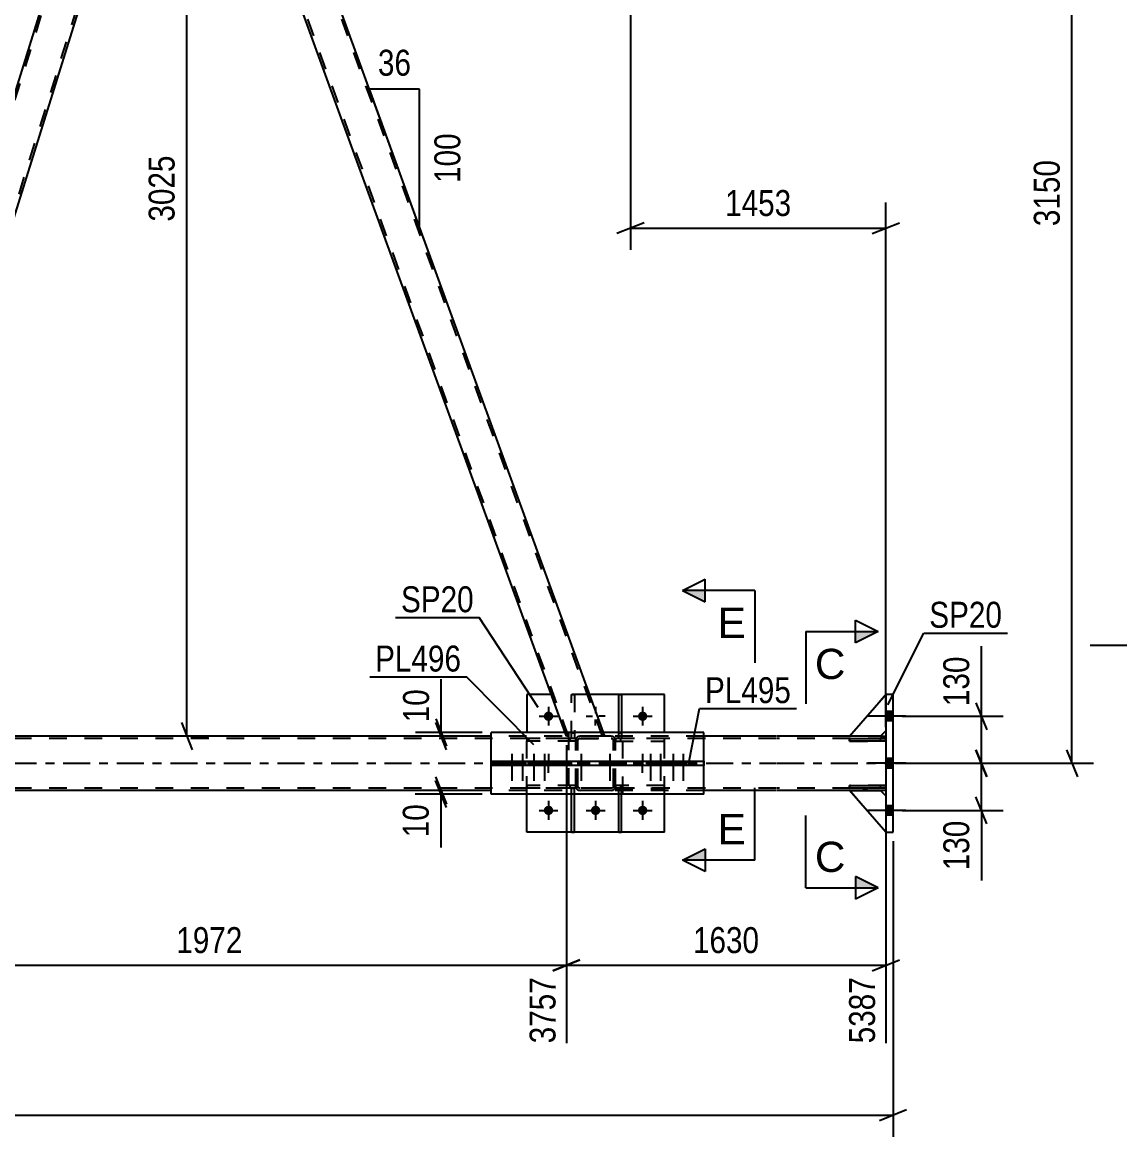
# Model space of a CAD drawing. Header units: millimetres. Extents: x 0 to 841, y 0 to 594.
# Drawn here: x 179.4 to 300.7, y 226.3 to 349.4 of the extents above; entities that cross this region are included whole.
import ezdxf

# ---------------------------------------------------------------- set-up
doc = ezdxf.new("R2010")
doc.units = ezdxf.units.MM
doc.linetypes.add('DXK_LINE_DOT2', pattern=[3.9198, 1.9599, -1.9599])
doc.linetypes.add('DXK_LINE_DOT3', pattern=[5.9187, 2.979, -0.9799, 0.9799, -0.9799])
doc.styles.add('Arial', font='ARIAL.TTF', dxfattribs={"height": 0.2})
doc.styles.add('Arial Narrow', font='ARIALN.TTF', dxfattribs={"height": 0.2})

# ---------------------------------------------------------------- blocks, each defined once
blk = doc.blocks.new('Part-570369591-2726 - 2634')
at = {"color": 7, "linetype": 'DXK_LINE_DOT2'}
for p, q in [((199.74, 391.58), (195.49, 391.58)), ((197.03, 387.33), (195.49, 391.58)), ((239.78, 270.58), (195.74, 391.58)), ((243.53, 270.58), (199.49, 391.58)), ((199.89, 391.18), (199.74, 391.58)), ((239.53, 270.58), (239.38, 270.99)), ((243.78, 270.58), (243.63, 270.99)), ((243.78, 270.58), (239.53, 270.58))]:
    blk.add_line(p, q, dxfattribs=at)
at = {"color": 2, "linetype": 'Continuous'}
for p, q in [((243.63, 270.99), (199.89, 391.18)), ((239.38, 270.99), (197.03, 387.33))]:
    blk.add_line(p, q, dxfattribs=at)
blk = doc.blocks.new('Part-570369591-2636 - 2634')
at = {"color": 7, "linetype": 'DXK_LINE_DOT2'}
for p, q in [((240.43, 264.81), (240.11, 264.81)), ((240.11, 264.18), (240.11, 264.81)), ((240.43, 264.18), (240.43, 264.81)), ((240.11, 264.21), (240.43, 264.21))]:
    blk.add_line(p, q, dxfattribs=at)
at = {"color": 2, "linetype": 'Continuous'}
for p, q in [((240.11, 259.98), (240.11, 264.18)), ((240.43, 259.98), (240.43, 264.18)), ((240.11, 259.98), (240.43, 259.98))]:
    blk.add_line(p, q, dxfattribs=at)
blk = doc.blocks.new('Part-570369591-2637 - 2634')
at = {"color": 7, "linetype": 'DXK_LINE_DOT2'}
for p, q in [((240.11, 270.33), (240.11, 275.18)), ((240.11, 275.18), (240.43, 275.18)), ((240.43, 275.18), (240.43, 270.33)), ((240.11, 270.93), (240.43, 270.93)), ((240.43, 270.33), (240.11, 270.33))]:
    blk.add_line(p, q, dxfattribs=at)
blk = doc.blocks.new('Part-570369591-2706 - 2634')
at = {"color": 2, "linetype": 'Continuous'}
for p, q in [((275.63, 275.18), (274.83, 275.18)), ((274.83, 275.18), (274.83, 259.98)), ((275.63, 259.98), (275.63, 275.18)), ((274.83, 259.98), (275.63, 259.98))]:
    blk.add_line(p, q, dxfattribs=at)
blk = doc.blocks.new('Part-570369591-2900 - 2634')
at = {"color": 7, "linetype": 'DXK_LINE_DOT2'}
for p, q in [((240.56, 265.14), (235.16, 265.14)), ((235.16, 265.14), (235.16, 264.82)), ((240.56, 264.82), (235.16, 264.82)), ((239.96, 264.82), (239.96, 265.14)), ((240.56, 264.82), (240.56, 265.14))]:
    blk.add_line(p, q, dxfattribs=at)
blk = doc.blocks.new('Part-570369591-2663 - 2634')
at = {"color": 7, "linetype": 'DXK_LINE_DOT2'}
for p, q in [((240.56, 270.1), (240.59, 270.28)), ((240.59, 270.28), (240.56, 270.1)), ((240.56, 265.06), (240.56, 270.1)), ((240.8, 270.1), (240.82, 270.19)), ((240.8, 265.06), (240.8, 270.1)), ((240.82, 270.19), (240.87, 270.27)), ((240.85, 270.54), (241.04, 270.58)), ((241.04, 270.58), (240.85, 270.54)), ((240.87, 270.27), (240.95, 270.32)), ((240.95, 270.32), (241.04, 270.34)), ((244.48, 270.58), (241.04, 270.58)), ((241.04, 270.34), (244.48, 270.34)), ((244.48, 270.58), (244.66, 270.54)), ((244.66, 270.54), (244.48, 270.58)), ((244.48, 270.34), (244.57, 270.32)), ((244.57, 270.32), (244.65, 270.27)), ((244.65, 270.27), (244.7, 270.19)), ((244.7, 270.19), (244.72, 270.1)), ((244.72, 265.06), (244.72, 270.1)), ((244.92, 270.28), (244.96, 270.1)), ((244.96, 270.1), (244.92, 270.28)), ((244.96, 265.06), (244.96, 270.1)), ((240.59, 264.87), (240.56, 265.06)), ((240.56, 265.06), (240.59, 264.87)), ((240.82, 264.97), (240.8, 265.06)), ((240.87, 264.89), (240.82, 264.97)), ((240.95, 264.84), (240.87, 264.89)), ((241.04, 264.82), (240.95, 264.84)), ((244.48, 264.82), (241.04, 264.82)), ((244.57, 264.84), (244.48, 264.82)), ((244.65, 264.89), (244.57, 264.84)), ((244.7, 264.97), (244.65, 264.89)), ((244.72, 265.06), (244.7, 264.97)), ((244.96, 265.06), (244.92, 264.87)), ((244.92, 264.87), (244.96, 265.06)), ((241.04, 264.58), (240.85, 264.61)), ((240.85, 264.61), (241.04, 264.58)), ((244.48, 264.58), (241.04, 264.58)), ((244.66, 264.61), (244.48, 264.58)), ((244.48, 264.58), (244.66, 264.61))]:
    blk.add_line(p, q, dxfattribs=at)
at = {"color": 7, "linetype": 'DXK_LINE_DOT3'}
blk.add_line((242.76, 267.58), (242.76, 267.58), dxfattribs=at)
at = {"color": 7, "linetype": 'DXK_LINE_DOT2'}
for centre, start, end in [((241.04, 270.1), 112.5001, 157.5001), ((241.04, 270.1), 112.5001, 157.5001), ((244.48, 270.1), 22.5001, 67.5001), ((244.48, 270.1), 22.5001, 67.5001), ((241.04, 265.06), 202.5001, 247.5001), ((241.04, 265.06), 202.5001, 247.5001), ((244.48, 265.06), 292.5001, 337.5001), ((244.48, 265.06), 292.5001, 337.5001)]:
    blk.add_arc(centre, 0.48, start, end, dxfattribs=at)
blk = doc.blocks.new('Part-570369591-2676 - 2634')
at = {"color": 7, "linetype": 'DXK_LINE_DOT2'}
for p, q in [((262.73, 270.34), (89.24, 270.34)), ((254.73, 270.58), (231.22, 270.58)), ((274.83, 270.34), (262.83, 270.34)), ((274.23, 270.58), (270.83, 270.58)), ((274.83, 270.58), (274.83, 264.58)), ((262.73, 264.82), (89.24, 264.82)), ((274.83, 264.82), (262.83, 264.82)), ((254.73, 264.58), (231.22, 264.58)), ((274.23, 264.58), (270.83, 264.58))]:
    blk.add_line(p, q, dxfattribs=at)
at = {"color": 2, "linetype": 'Continuous'}
for p, q in [((231.22, 270.58), (169.06, 270.58)), ((262.73, 270.58), (254.73, 270.58)), ((270.83, 270.58), (262.83, 270.58)), ((274.23, 270.58), (274.83, 270.58)), ((231.22, 264.58), (169.06, 264.58)), ((262.73, 264.58), (254.73, 264.58)), ((270.83, 264.58), (262.83, 264.58)), ((274.83, 264.58), (274.23, 264.58))]:
    blk.add_line(p, q, dxfattribs=at)
at = {"color": 7, "linetype": 'DXK_LINE_DOT3'}
for p, q in [((89.24, 267.58), (262.73, 267.58)), ((262.83, 267.58), (274.83, 267.58))]:
    blk.add_line(p, q, dxfattribs=at)
blk = doc.blocks.new('Part-570369591-2902 - 2634')
at = {"color": 7, "linetype": 'DXK_LINE_DOT2'}
for p, q in [((245.63, 264.81), (245.31, 264.81)), ((245.31, 264.18), (245.31, 264.81)), ((245.63, 264.18), (245.63, 264.81)), ((245.31, 264.21), (245.63, 264.21))]:
    blk.add_line(p, q, dxfattribs=at)
at = {"color": 2, "linetype": 'Continuous'}
for p, q in [((245.31, 259.98), (245.31, 264.18)), ((245.63, 259.98), (245.63, 264.18)), ((245.31, 259.98), (245.63, 259.98))]:
    blk.add_line(p, q, dxfattribs=at)
blk = doc.blocks.new('Part-570369591-2721 - 2634')
at = {"color": 7, "linetype": 'DXK_LINE_DOT2'}
for p, q in [((157.6, 273.46), (194.42, 391.58)), ((194.04, 391.18), (194.17, 391.58)), ((195.49, 391.58), (194.17, 391.58)), ((195.63, 391.18), (195.49, 391.58)), ((160.39, 270.58), (196.9, 387.7)), ((158.65, 270.58), (158.5, 270.99)), ((160.77, 270.99), (160.64, 270.58)), ((160.64, 270.58), (158.65, 270.58))]:
    blk.add_line(p, q, dxfattribs=at)
at = {"color": 2, "linetype": 'Continuous'}
for p, q in [((157.47, 273.83), (194.04, 391.18)), ((197.03, 387.33), (195.63, 391.18)), ((160.77, 270.99), (197.03, 387.33)), ((158.5, 270.99), (157.47, 273.83))]:
    blk.add_line(p, q, dxfattribs=at)
blk = doc.blocks.new('Bolt-570369591-2890 - 2634')
at = {"linetype": 'Continuous'}
for points in [[(241.51, 267.83), (240.79, 267.83), (240.79, 267.35), (241.51, 267.35)], [(241.51, 267.83), (240.79, 267.83), (240.79, 267.35), (241.51, 267.35)], [(244.71, 267.83), (243.99, 267.83), (243.99, 267.35), (244.71, 267.35)], [(244.71, 267.83), (243.99, 267.83), (243.99, 267.35), (244.71, 267.35)]]:
    blk.add_hatch(color=1, dxfattribs=at).paths.add_polyline_path(points)
at = {"color": 1, "linetype": 'Continuous'}
for p, q in [((241.15, 268.63), (241.15, 265.63)), ((241.15, 268.63), (241.15, 265.63)), ((244.35, 268.63), (244.35, 265.63)), ((244.35, 268.63), (244.35, 265.63)), ((240.79, 267.83), (240.79, 267.35)), ((240.79, 267.83), (240.79, 267.35)), ((241.51, 267.83), (241.51, 267.35)), ((241.51, 267.83), (241.51, 267.35)), ((243.99, 267.83), (243.99, 267.35)), ((243.99, 267.83), (243.99, 267.35)), ((244.71, 267.83), (244.71, 267.35)), ((244.71, 267.83), (244.71, 267.35))]:
    blk.add_line(p, q, dxfattribs=at)
blk = doc.blocks.new('Part-570369591-2769 - 2634')
at = {"color": 2, "linetype": 'Continuous'}
for p, q in [((237.85, 275.18), (235.16, 275.18)), ((235.16, 275.18), (235.16, 270.99)), ((250.36, 275.18), (242.11, 275.18)), ((250.36, 270.99), (250.36, 275.18)), ((235.16, 259.98), (235.16, 264.19)), ((250.36, 259.98), (250.36, 264.19)), ((250.36, 259.98), (235.16, 259.98))]:
    blk.add_line(p, q, dxfattribs=at)
at = {"color": 7, "linetype": 'DXK_LINE_DOT2'}
for p, q in [((242.11, 275.18), (237.85, 275.18)), ((235.16, 264.19), (235.16, 270.99)), ((250.36, 264.19), (250.36, 270.99))]:
    blk.add_line(p, q, dxfattribs=at)
blk = doc.blocks.new('Part-570369591-2776 - 2634')
at = {"color": 2, "linetype": 'Continuous'}
for p, q in [((254.73, 270.99), (231.22, 270.99)), ((231.22, 267.83), (231.22, 270.99)), ((254.73, 267.83), (254.73, 270.99)), ((231.22, 264.19), (231.22, 267.35)), ((254.73, 264.19), (254.73, 267.35)), ((254.73, 264.19), (231.22, 264.19))]:
    blk.add_line(p, q, dxfattribs=at)
at = {"color": 7, "linetype": 'DXK_LINE_DOT2'}
for p, q in [((231.22, 267.35), (231.22, 267.83)), ((254.73, 267.35), (254.73, 267.83))]:
    blk.add_line(p, q, dxfattribs=at)
blk = doc.blocks.new('Part-570369591-2898 - 2634')
at = {"color": 7, "linetype": 'DXK_LINE_DOT2'}
for p, q in [((250.36, 265.14), (244.96, 265.14)), ((244.96, 265.14), (244.96, 264.82)), ((244.96, 264.82), (250.36, 264.82)), ((245.56, 264.82), (245.56, 265.14)), ((250.36, 264.82), (250.36, 265.14))]:
    blk.add_line(p, q, dxfattribs=at)
blk = doc.blocks.new('Part-570369591-2802 - 2634')
at = {"color": 7, "linetype": 'DXK_LINE_DOT2'}
for p, q in [((245.76, 270.98), (239.76, 270.98)), ((239.76, 270.98), (239.76, 264.18)), ((245.76, 264.18), (245.76, 270.98))]:
    blk.add_line(p, q, dxfattribs=at)
at = {"color": 2, "linetype": 'Continuous'}
for p, q in [((239.76, 264.18), (239.76, 264.19)), ((245.76, 264.18), (239.76, 264.18)), ((245.76, 264.19), (245.76, 264.18))]:
    blk.add_line(p, q, dxfattribs=at)
blk = doc.blocks.new('Part-570369591-2803 - 2634')
at = {"color": 2, "linetype": 'Continuous'}
for p, q in [((270.83, 270.58), (274.83, 275.18)), ((274.83, 271.18), (274.23, 270.58)), ((274.23, 270.58), (270.83, 270.58))]:
    blk.add_line(p, q, dxfattribs=at)
at = {"color": 7, "linetype": 'DXK_LINE_DOT2'}
blk.add_line((274.83, 275.18), (274.83, 271.18), dxfattribs=at)
blk = doc.blocks.new('Part-570369591-2824 - 2634')
at = {"color": 2, "linetype": 'Continuous'}
for p, q in [((274.83, 259.98), (270.83, 264.58)), ((270.83, 264.58), (274.23, 264.58)), ((274.23, 264.58), (274.83, 263.98))]:
    blk.add_line(p, q, dxfattribs=at)
at = {"color": 7, "linetype": 'DXK_LINE_DOT2'}
blk.add_line((274.83, 263.98), (274.83, 259.98), dxfattribs=at)
blk = doc.blocks.new('Part-570369591-2825 - 2634')
at = {"color": 7, "linetype": 'DXK_LINE_DOT2'}
for p, q in [((274.83, 270.34), (270.83, 270.34)), ((270.83, 270.34), (270.83, 270.02)), ((270.83, 270.02), (274.83, 270.02)), ((274.23, 270.02), (274.23, 270.34)), ((274.83, 270.02), (274.83, 270.34))]:
    blk.add_line(p, q, dxfattribs=at)
blk = doc.blocks.new('Part-570369591-2826 - 2634')
at = {"color": 7, "linetype": 'DXK_LINE_DOT2'}
for p, q in [((274.83, 265.14), (270.83, 265.14)), ((270.83, 265.14), (270.83, 264.82)), ((270.83, 264.82), (274.83, 264.82)), ((274.23, 264.82), (274.23, 265.14)), ((274.83, 264.82), (274.83, 265.14))]:
    blk.add_line(p, q, dxfattribs=at)
blk = doc.blocks.new('Part-570369591-2827 - 2634')
at = {"color": 2, "linetype": 'Continuous'}
for p, q in [((270.83, 270.02), (270.83, 270.34)), ((270.83, 270.34), (274.83, 270.34)), ((274.83, 270.02), (270.83, 270.02)), ((274.83, 270.34), (274.83, 270.02))]:
    blk.add_line(p, q, dxfattribs=at)
at = {"color": 7, "linetype": 'DXK_LINE_DOT2'}
blk.add_line((274.23, 270.02), (274.23, 270.34), dxfattribs=at)
blk = doc.blocks.new('Part-570369591-2828 - 2634')
at = {"color": 2, "linetype": 'Continuous'}
for p, q in [((270.83, 264.82), (270.83, 265.14)), ((270.83, 265.14), (274.83, 265.14)), ((274.83, 264.82), (270.83, 264.82)), ((274.83, 265.14), (274.83, 264.82))]:
    blk.add_line(p, q, dxfattribs=at)
at = {"color": 7, "linetype": 'DXK_LINE_DOT2'}
blk.add_line((274.23, 264.82), (274.23, 265.14), dxfattribs=at)
blk = doc.blocks.new('Bolt-570369591-2844 - 2634')
at = {"linetype": 'Continuous'}
for points in [[(238.08, 272.78, -1), (237.04, 272.78, -1)], [(248.48, 272.78, -1), (247.44, 272.78, -1)], [(238.08, 262.38, -1), (237.04, 262.38, -1)], [(243.28, 262.38, -1), (242.24, 262.38, -1)], [(248.48, 262.38, -1), (247.44, 262.38, -1)]]:
    blk.add_hatch(color=1, dxfattribs=at).paths.add_polyline_path(points)
at = {"color": 1, "linetype": 'Continuous'}
for p, q in [((237.56, 273.82), (237.56, 271.74)), ((242.76, 273.82), (242.76, 273.13)), ((247.96, 273.82), (247.96, 271.74)), ((236.52, 272.78), (238.6, 272.78)), ((241.72, 272.78), (242.41, 272.78)), ((242.76, 271.74), (242.76, 272.43)), ((243.8, 272.78), (243.11, 272.78)), ((246.92, 272.78), (249, 272.78)), ((237.56, 268.62), (237.56, 267.93)), ((247.96, 268.62), (247.96, 267.93)), ((236.52, 267.58), (237.21, 267.58)), ((237.56, 266.54), (237.56, 267.23)), ((238.6, 267.58), (237.91, 267.58)), ((246.92, 267.58), (247.61, 267.58)), ((247.96, 266.54), (247.96, 267.23)), ((249, 267.58), (248.31, 267.58)), ((236.52, 262.38), (238.6, 262.38)), ((237.56, 263.42), (237.56, 261.34)), ((241.72, 262.38), (243.8, 262.38)), ((242.76, 263.42), (242.76, 261.34)), ((246.92, 262.38), (249, 262.38)), ((247.96, 263.42), (247.96, 261.34))]:
    blk.add_line(p, q, dxfattribs=at)
blk = doc.blocks.new('Bolt-570369591-2845 - 2634')
at = {"linetype": 'Continuous'}
for points in [[(274.83, 273.3), (274.83, 272.26), (275.63, 272.26), (275.63, 273.3)], [(274.83, 273.3), (274.83, 272.26), (275.63, 272.26), (275.63, 273.3)], [(274.83, 273.3), (274.83, 272.26), (275.63, 272.26), (275.63, 273.3)], [(274.83, 268.1), (274.83, 267.06), (275.63, 267.06), (275.63, 268.1)], [(274.83, 268.1), (274.83, 267.06), (275.63, 267.06), (275.63, 268.1)], [(274.83, 262.9), (274.83, 261.86), (275.63, 261.86), (275.63, 262.9)], [(274.83, 262.9), (274.83, 261.86), (275.63, 261.86), (275.63, 262.9)], [(274.83, 262.9), (274.83, 261.86), (275.63, 261.86), (275.63, 262.9)]]:
    blk.add_hatch(color=1, dxfattribs=at).paths.add_polyline_path(points)
at = {"color": 1, "linetype": 'Continuous'}
for p, q in [((275.63, 273.3), (274.83, 273.3)), ((275.63, 273.3), (274.83, 273.3)), ((275.63, 273.3), (274.83, 273.3)), ((277.03, 272.78), (272.83, 272.78)), ((277.03, 272.78), (272.83, 272.78)), ((277.03, 272.78), (272.83, 272.78)), ((275.63, 272.26), (274.83, 272.26)), ((275.63, 272.26), (274.83, 272.26)), ((275.63, 272.26), (274.83, 272.26)), ((277.03, 267.58), (272.83, 267.58)), ((277.03, 267.58), (272.83, 267.58)), ((275.63, 268.1), (274.83, 268.1)), ((275.63, 268.1), (274.83, 268.1)), ((275.63, 267.06), (274.83, 267.06)), ((275.63, 267.06), (274.83, 267.06)), ((277.03, 262.38), (272.83, 262.38)), ((277.03, 262.38), (272.83, 262.38)), ((277.03, 262.38), (272.83, 262.38)), ((275.63, 262.9), (274.83, 262.9)), ((275.63, 262.9), (274.83, 262.9)), ((275.63, 262.9), (274.83, 262.9)), ((275.63, 261.86), (274.83, 261.86)), ((275.63, 261.86), (274.83, 261.86)), ((275.63, 261.86), (274.83, 261.86))]:
    blk.add_line(p, q, dxfattribs=at)
blk = doc.blocks.new('Part-570369591-2858 - 2634')
at = {"color": 2, "linetype": 'Continuous'}
for p, q in [((231.22, 267.35), (231.22, 267.83)), ((231.22, 267.83), (254.73, 267.83)), ((254.73, 267.35), (231.22, 267.35)), ((236.4, 267.35), (236.4, 267.83)), ((239.35, 267.35), (239.35, 267.83)), ((246.15, 267.35), (246.15, 267.83)), ((254.73, 267.83), (254.73, 267.35))]:
    blk.add_line(p, q, dxfattribs=at)
blk = doc.blocks.new('Bolt-570369591-2884 - 2634')
at = {"linetype": 'Continuous'}
for points in [[(233.86, 267.83), (233.14, 267.83), (233.14, 267.35), (233.86, 267.35)], [(235.03, 267.83), (234.31, 267.83), (234.31, 267.35), (235.03, 267.35)], [(236.3, 267.83), (235.58, 267.83), (235.58, 267.35), (236.3, 267.35)], [(237.46, 267.83), (236.74, 267.83), (236.74, 267.35), (237.46, 267.35)]]:
    blk.add_hatch(color=1, dxfattribs=at).paths.add_polyline_path(points)
at = {"color": 1, "linetype": 'Continuous'}
for p, q in [((233.5, 268.63), (233.5, 265.63)), ((234.67, 268.63), (234.67, 265.63)), ((235.94, 268.63), (235.94, 265.63)), ((237.1, 268.63), (237.1, 265.63)), ((233.14, 267.83), (233.14, 267.35)), ((233.86, 267.83), (233.86, 267.35)), ((234.31, 267.83), (234.31, 267.35)), ((235.03, 267.83), (235.03, 267.35)), ((235.58, 267.83), (235.58, 267.35)), ((236.3, 267.83), (236.3, 267.35)), ((236.74, 267.83), (236.74, 267.35)), ((237.46, 267.83), (237.46, 267.35))]:
    blk.add_line(p, q, dxfattribs=at)
blk = doc.blocks.new('Bolt-570369591-2885 - 2634')
at = {"linetype": 'Continuous'}
for points in [[(249.17, 267.83), (248.45, 267.83), (248.45, 267.35), (249.17, 267.35)], [(250.28, 267.83), (249.56, 267.83), (249.56, 267.35), (250.28, 267.35)], [(251.7, 267.83), (250.98, 267.83), (250.98, 267.35), (251.7, 267.35)], [(252.81, 267.83), (252.09, 267.83), (252.09, 267.35), (252.81, 267.35)]]:
    blk.add_hatch(color=1, dxfattribs=at).paths.add_polyline_path(points)
at = {"color": 1, "linetype": 'Continuous'}
for p, q in [((248.81, 268.63), (248.81, 265.63)), ((249.92, 268.63), (249.92, 265.63)), ((251.34, 268.63), (251.34, 265.63)), ((252.45, 268.63), (252.45, 265.63)), ((248.45, 267.83), (248.45, 267.35)), ((249.17, 267.83), (249.17, 267.35)), ((249.56, 267.83), (249.56, 267.35)), ((250.28, 267.83), (250.28, 267.35)), ((250.98, 267.83), (250.98, 267.35)), ((251.7, 267.83), (251.7, 267.35)), ((252.09, 267.83), (252.09, 267.35)), ((252.81, 267.83), (252.81, 267.35))]:
    blk.add_line(p, q, dxfattribs=at)
blk = doc.blocks.new('Part-570369591-2897 - 2634')
at = {"color": 7, "linetype": 'DXK_LINE_DOT2'}
for p, q in [((250.36, 270.34), (244.96, 270.34)), ((244.96, 270.34), (244.96, 270.02)), ((244.96, 270.02), (250.36, 270.02)), ((245.56, 270.02), (245.56, 270.34)), ((250.36, 270.02), (250.36, 270.34))]:
    blk.add_line(p, q, dxfattribs=at)
blk = doc.blocks.new('Part-570369591-2899 - 2634')
at = {"color": 7, "linetype": 'DXK_LINE_DOT2'}
for p, q in [((240.56, 270.34), (235.16, 270.34)), ((235.16, 270.34), (235.16, 270.02)), ((240.56, 270.02), (235.16, 270.02)), ((239.96, 270.02), (239.96, 270.34)), ((240.56, 270.02), (240.56, 270.34))]:
    blk.add_line(p, q, dxfattribs=at)
blk = doc.blocks.new('Part-570369591-2901 - 2634')
at = {"color": 2, "linetype": 'Continuous'}
for p, q in [((245.31, 275.18), (245.63, 275.18)), ((245.31, 270.99), (245.31, 275.18)), ((245.63, 275.18), (245.63, 270.99))]:
    blk.add_line(p, q, dxfattribs=at)
at = {"color": 7, "linetype": 'DXK_LINE_DOT2'}
for p, q in [((245.31, 270.33), (245.31, 270.99)), ((245.31, 270.93), (245.63, 270.93)), ((245.63, 270.99), (245.63, 270.33)), ((245.63, 270.33), (245.31, 270.33))]:
    blk.add_line(p, q, dxfattribs=at)
blk = doc.blocks.new('Part-570369591-2903 - 2634')
at = {"color": 7, "linetype": 'DXK_LINE_DOT2'}
for p, q in [((270.83, 270.58), (274.83, 275.18)), ((274.83, 275.18), (274.83, 271.18)), ((274.83, 271.18), (274.23, 270.58)), ((274.23, 270.58), (270.83, 270.58))]:
    blk.add_line(p, q, dxfattribs=at)
blk = doc.blocks.new('Part-570369591-2904 - 2634')
at = {"color": 7, "linetype": 'DXK_LINE_DOT2'}
for p, q in [((274.83, 259.98), (270.83, 264.58)), ((270.83, 264.58), (274.23, 264.58)), ((274.23, 264.58), (274.83, 263.98)), ((274.83, 263.98), (274.83, 259.98))]:
    blk.add_line(p, q, dxfattribs=at)
blk = doc.blocks.new('StraightDimension-570369591-3634 - 2634')
at = {"color": 7, "linetype": 'Continuous'}
for p, q in [((246.62, 390.58), (246.62, 324.29)), ((274.83, 271.58), (274.83, 329.54)), ((248.12, 327.29), (245.12, 326.09)), ((246.62, 326.69), (274.83, 326.69)), ((273.33, 326.09), (276.33, 327.29))]:
    blk.add_line(p, q, dxfattribs=at)
at = {"color": 0}
blk.add_wipeout([(264.98, 327.44), (264.98, 331.64), (256.47, 331.64), (256.47, 327.44)], dxfattribs=at)
at = {"color": 3, "style": 'Arial Narrow'}
blk.add_text('1453', height=2.863, dxfattribs=at).set_placement((257.07, 328.04))
blk = doc.blocks.new('StraightDimension-570369591-3012 - 2634')
at = {"color": 7, "linetype": 'Continuous'}
for p, q in [((285.39, 272.78), (285.39, 280.51)), ((285.39, 272.78), (285.39, 280.51)), ((284.79, 274.28), (285.99, 271.28)), ((276.63, 272.78), (287.79, 272.78)), ((285.39, 267.58), (285.39, 272.78)), ((285.99, 266.08), (284.79, 269.08)), ((276.63, 267.58), (287.79, 267.58))]:
    blk.add_line(p, q, dxfattribs=at)
at = {"color": 0}
blk.add_wipeout([(284.64, 279.99), (280.44, 279.99), (280.44, 273.3), (284.64, 273.3)], dxfattribs=at)
at = {"color": 3, "style": 'Arial Narrow'}
blk.add_text('130', height=2.863, rotation=90.0002, dxfattribs=at).set_placement((284.04, 273.9))
blk = doc.blocks.new('StraightDimension-570369591-3020 - 2634')
at = {"color": 7, "linetype": 'Continuous'}
for p, q in [((284.79, 269.08), (285.99, 266.08)), ((276.63, 267.58), (287.79, 267.58)), ((285.39, 262.38), (285.39, 267.58)), ((285.99, 260.88), (284.79, 263.88)), ((276.63, 262.38), (287.79, 262.38)), ((285.39, 262.38), (285.39, 254.64)), ((285.39, 262.38), (285.39, 254.64))]:
    blk.add_line(p, q, dxfattribs=at)
at = {"color": 0}
blk.add_wipeout([(284.64, 261.85), (280.44, 261.85), (280.44, 255.17), (284.64, 255.17)], dxfattribs=at)
at = {"color": 3, "style": 'Arial Narrow'}
blk.add_text('130', height=2.863, rotation=90.0002, dxfattribs=at).set_placement((284.04, 255.77))
blk = doc.blocks.new('StraightDimension-570369591-3038 - 2634')
at = {"color": 7, "linetype": 'Continuous'}
for p, q in [((295.99, 392.08), (294.79, 395.08)), ((247.62, 393.58), (297.79, 393.58)), ((295.39, 267.58), (295.39, 393.58)), ((294.79, 269.08), (295.99, 266.08)), ((275.83, 267.58), (297.79, 267.58))]:
    blk.add_line(p, q, dxfattribs=at)
at = {"color": 0}
blk.add_wipeout([(294.64, 334.83), (290.44, 334.83), (290.44, 326.32), (294.64, 326.32)], dxfattribs=at)
at = {"color": 3, "style": 'Arial Narrow'}
blk.add_text('3150', height=2.863, rotation=90.0002, dxfattribs=at).set_placement((294.04, 326.92))
blk = doc.blocks.new('StraightDimension-570369591-3103 - 2634')
at = {"color": 7, "linetype": 'Continuous'}
for p, q in [((225.07, 266.08), (226.27, 263.08)), ((226.27, 262.69), (225.07, 265.69)), ((230.22, 264.58), (222.82, 264.58)), ((230.22, 264.19), (222.82, 264.19)), ((225.67, 264.19), (225.67, 264.58)), ((225.67, 264.19), (225.67, 258.28)), ((225.67, 264.19), (225.67, 258.28))]:
    blk.add_line(p, q, dxfattribs=at)
at = {"color": 0}
blk.add_wipeout([(224.92, 263.66), (220.72, 263.66), (220.72, 258.81), (224.92, 258.81)], dxfattribs=at)
at = {"color": 3, "style": 'Arial Narrow'}
blk.add_text('10', height=2.863, rotation=90.0002, dxfattribs=at).set_placement((224.32, 259.41))
blk = doc.blocks.new('StraightDimension-570369591-3120 - 2634')
at = {"color": 7, "linetype": 'Continuous'}
for p, q in [((225.7, 270.99), (225.7, 276.89)), ((225.7, 270.99), (225.7, 276.89)), ((225.1, 272.49), (226.3, 269.49)), ((226.3, 269.08), (225.1, 272.08)), ((230.22, 270.99), (222.85, 270.99)), ((225.7, 270.58), (225.7, 270.99)), ((230.22, 270.58), (222.85, 270.58))]:
    blk.add_line(p, q, dxfattribs=at)
at = {"color": 0}
blk.add_wipeout([(224.95, 276.37), (220.75, 276.37), (220.75, 271.51), (224.95, 271.51)], dxfattribs=at)
at = {"color": 3, "style": 'Arial Narrow'}
blk.add_text('10', height=2.863, rotation=90.0002, dxfattribs=at).set_placement((224.35, 272.11))
blk = doc.blocks.new('AngleDimension-570369591-3381 - 2634')
at = {"color": 7, "linetype": 'Continuous'}
for p, q in [((223.31, 342.04), (217.77, 342.04)), ((223.31, 326.82), (217.77, 342.04)), ((223.31, 326.82), (223.31, 342.04)), ((223.86, 325.3), (223.31, 326.82))]:
    blk.add_line(p, q, dxfattribs=at)
at = {"color": 0}
for points in [[(222.97, 342.94), (222.97, 347.14), (218.11, 347.14), (218.11, 342.94)], [(228.41, 337.77), (224.21, 337.77), (224.21, 331.09), (228.41, 331.09)]]:
    blk.add_wipeout(points, dxfattribs=at)
at = {"color": 3, "style": 'Arial Narrow'}
blk.add_text('36', height=2.863, dxfattribs=at).set_placement((218.71, 343.54))
blk.add_text('100', height=2.863, rotation=90.0002, dxfattribs=at).set_placement((227.81, 331.69))
blk = doc.blocks.new('StraightDimension-570369591-3600 - 2634')
at = {"color": 7, "linetype": 'Continuous'}
for p, q in [((198.19, 390.08), (196.99, 393.08)), ((146.02, 391.58), (199.99, 391.58)), ((197.59, 270.58), (197.59, 391.58)), ((196.99, 272.08), (198.19, 269.08)), ((197.99, 270.58), (199.99, 270.58))]:
    blk.add_line(p, q, dxfattribs=at)
at = {"color": 0}
blk.add_wipeout([(196.84, 335.33), (192.64, 335.33), (192.64, 326.82), (196.84, 326.82)], dxfattribs=at)
at = {"color": 3, "style": 'Arial Narrow'}
blk.add_text('3025', height=2.863, rotation=90.0002, dxfattribs=at).set_placement((196.24, 327.42))
blk = doc.blocks.new('StraightDimension-570369591-3611 - 2634')
at = {"color": 7, "linetype": 'Continuous'}
for p, q in [((275.63, 258.98), (275.63, 226.33)), ((274.13, 228.13), (277.13, 229.33)), ((56.53, 228.73), (275.63, 228.73))]:
    blk.add_line(p, q, dxfattribs=at)
blk = doc.blocks.new('StraightDimension-570369591-6552 - 2634')
at = {"color": 7, "linetype": 'Continuous'}
for p, q in [((239.53, 269.58), (239.53, 236.65)), ((274.83, 263.58), (274.83, 236.65)), ((241.03, 245.87), (238.03, 244.67)), ((239.53, 245.27), (274.83, 245.27)), ((273.33, 244.67), (276.33, 245.87))]:
    blk.add_line(p, q, dxfattribs=at)
at = {"color": 0}
blk.add_wipeout([(261.43, 246.02), (261.43, 250.22), (252.92, 250.22), (252.92, 246.02)], dxfattribs=at)
at = {"color": 3, "style": 'Arial Narrow'}
blk.add_text('1630', height=2.863, dxfattribs=at).set_placement((253.52, 246.62))
at = {"color": 0, "linetype": 'Continuous'}
blk.add_wipeout([(274.23, 244.57), (270.03, 244.57), (270.03, 236.05), (274.23, 236.05)], dxfattribs=at)
at = {"color": 3, "linetype": 'Continuous', "style": 'Arial Narrow'}
blk.add_text('5387', height=2.863, rotation=90.0002, dxfattribs=at).set_placement((273.63, 236.65))
blk = doc.blocks.new('StraightDimension-570369591-6553 - 2634')
at = {"color": 7, "linetype": 'Continuous'}
for p, q in [((160.64, 269.58), (160.64, 236.65)), ((239.53, 269.58), (239.53, 236.65)), ((162.14, 245.87), (159.14, 244.67)), ((160.64, 245.27), (239.53, 245.27)), ((238.03, 244.67), (241.03, 245.87))]:
    blk.add_line(p, q, dxfattribs=at)
at = {"color": 0}
blk.add_wipeout([(204.34, 246.02), (204.34, 250.22), (195.83, 250.22), (195.83, 246.02)], dxfattribs=at)
at = {"color": 3, "style": 'Arial Narrow'}
blk.add_text('1972', height=2.863, dxfattribs=at).set_placement((196.43, 246.62))
at = {"color": 0, "linetype": 'Continuous'}
blk.add_wipeout([(238.93, 244.57), (234.73, 244.57), (234.73, 236.05), (238.93, 236.05)], dxfattribs=at)
at = {"color": 3, "linetype": 'Continuous', "style": 'Arial Narrow'}
blk.add_text('3757', height=2.863, rotation=90.0002, dxfattribs=at).set_placement((238.33, 236.65))
blk = doc.blocks.new('Mark-570369591-2702 - 2634')
at = {"color": 0}
blk.add_wipeout([(287.66, 282.56), (287.66, 285.56), (279.63, 285.56), (279.63, 282.56)], dxfattribs=at)
blk.add_wipeout([(287.66, 282.56), (287.66, 285.56), (279.63, 285.56), (279.63, 282.56)], dxfattribs=at)
at = {"color": 30, "linetype": 'Continuous'}
for p, q in [((275.04, 274.05), (279.03, 281.96)), ((279.03, 281.96), (288.26, 281.96))]:
    blk.add_line(p, q, dxfattribs=at)
at = {"color": 3, "style": 'Arial Narrow'}
blk.add_text('SP20', height=2.863, dxfattribs=at).set_placement((279.63, 282.56))
blk = doc.blocks.new('Mark-570369591-2765 - 2634')
at = {"color": 0}
blk.add_wipeout([(229.3, 284.27), (229.3, 287.27), (221.26, 287.27), (221.26, 284.27)], dxfattribs=at)
blk.add_wipeout([(229.3, 284.27), (229.3, 287.27), (221.26, 287.27), (221.26, 284.27)], dxfattribs=at)
at = {"color": 30, "linetype": 'Continuous'}
for p in [(220.66, 283.67), (236.4, 273.74)]:
    blk.add_line(p, (229.9, 283.67), dxfattribs=at)
at = {"color": 3, "style": 'Arial Narrow'}
blk.add_text('SP20', height=2.863, dxfattribs=at).set_placement((221.26, 284.27))
blk = doc.blocks.new('SectionMark-570369591-3655 - 2634')
at = {"linetype": 'Continuous'}
for points in [[(254.86, 286.68), (254.86, 285.43), (252.36, 286.68)], [(254.86, 258.14), (254.86, 256.89), (252.36, 256.89)]]:
    blk.add_hatch(color=6, dxfattribs=at).paths.add_polyline_path(points)
at = {"color": 6, "linetype": 'Continuous'}
for p, q in [((252.36, 286.68), (254.86, 287.93)), ((254.86, 285.43), (254.86, 287.93)), ((260.36, 286.68), (252.36, 286.68)), ((252.36, 286.68), (254.86, 285.43)), ((260.36, 286.68), (260.36, 278.68)), ((260.36, 256.89), (260.36, 264.89)), ((252.36, 256.89), (254.86, 258.14)), ((254.86, 258.14), (254.86, 255.64)), ((260.36, 256.89), (252.36, 256.89)), ((254.86, 255.64), (252.36, 256.89))]:
    blk.add_line(p, q, dxfattribs=at)
at = {"color": 0, "linetype": 'Continuous'}
for points in [[(259.36, 281.43), (259.36, 284.93), (256.25, 284.93), (256.25, 281.43)], [(259.36, 258.64), (259.36, 262.14), (256.25, 262.14), (256.25, 258.64)]]:
    blk.add_wipeout(points, dxfattribs=at)
at = {"color": 3, "linetype": 'Continuous', "style": 'Arial'}
for p in [(256.25, 281.43), (256.25, 258.64)]:
    blk.add_text('E', height=3.34, dxfattribs=at).set_placement(p)
blk = doc.blocks.new('Mark-570369591-2772 - 2634')
at = {"color": 0}
blk.add_wipeout([(227.9, 277.72), (227.9, 280.72), (218.4, 280.72), (218.4, 277.72)], dxfattribs=at)
blk.add_wipeout([(227.9, 277.72), (227.9, 280.72), (218.4, 280.72), (218.4, 277.72)], dxfattribs=at)
at = {"color": 30, "linetype": 'Continuous'}
for p in [(217.8, 277.12), (235.94, 269.62)]:
    blk.add_line(p, (228.5, 277.12), dxfattribs=at)
at = {"color": 3, "style": 'Arial Narrow'}
blk.add_text('PL496', height=2.863, dxfattribs=at).set_placement((218.4, 277.72))
blk = doc.blocks.new('Mark-570369591-2854 - 2634')
at = {"color": 0}
blk.add_wipeout([(264.36, 274.23), (264.36, 277.23), (254.85, 277.23), (254.85, 274.23)], dxfattribs=at)
blk.add_wipeout([(264.36, 274.23), (264.36, 277.23), (254.85, 277.23), (254.85, 274.23)], dxfattribs=at)
at = {"color": 30, "linetype": 'Continuous'}
for p, q in [((253.06, 267.64), (254.25, 273.63)), ((254.25, 273.63), (264.96, 273.63))]:
    blk.add_line(p, q, dxfattribs=at)
at = {"color": 3, "style": 'Arial Narrow'}
blk.add_text('PL495', height=2.863, dxfattribs=at).set_placement((254.85, 274.23))
blk = doc.blocks.new('SectionMark-570369591-3643 - 2634')
at = {"color": 6, "linetype": 'Continuous'}
blk.add_line((305.39, 280.58), (297.39, 280.58), dxfattribs=at)
at = {"color": 0, "linetype": 'Continuous'}
blk.add_wipeout([(303.64, 276.08), (303.64, 279.58), (300.53, 279.58), (300.53, 276.08)], dxfattribs=at)
blk = doc.blocks.new('SectionMark-570369591-3651 - 2634')
at = {"linetype": 'Continuous'}
for points in [[(271.49, 280.89), (271.49, 282.14), (273.99, 282.14)], [(271.49, 253.83), (271.49, 255.08), (273.99, 253.83)]]:
    blk.add_hatch(color=6, dxfattribs=at).paths.add_polyline_path(points)
at = {"color": 6, "linetype": 'Continuous'}
for p, q in [((271.49, 280.89), (271.49, 283.39)), ((271.49, 283.39), (273.99, 282.14)), ((265.99, 282.14), (265.99, 274.14)), ((265.99, 282.14), (273.99, 282.14)), ((273.99, 282.14), (271.49, 280.89)), ((265.99, 253.83), (265.99, 261.83)), ((273.99, 253.83), (271.49, 255.08)), ((271.49, 255.08), (271.49, 252.58)), ((265.99, 253.83), (273.99, 253.83)), ((273.99, 253.83), (271.49, 252.58))]:
    blk.add_line(p, q, dxfattribs=at)
at = {"color": 0, "linetype": 'Continuous'}
for points in [[(270.36, 276.89), (270.36, 280.39), (266.99, 280.39), (266.99, 276.89)], [(270.36, 255.58), (270.36, 259.08), (266.99, 259.08), (266.99, 255.58)]]:
    blk.add_wipeout(points, dxfattribs=at)
at = {"color": 3, "linetype": 'Continuous', "style": 'Arial'}
for p in [(266.99, 276.89), (266.99, 255.58)]:
    blk.add_text('C', height=3.34, dxfattribs=at).set_placement(p)

msp = doc.modelspace()

# ---------------------------------------------------------------- block references
for name in ['Part-570369591-2721 - 2634', 'Part-570369591-2726 - 2634', 'Part-570369591-2769 - 2634', 'Part-570369591-2637 - 2634', 'Part-570369591-2901 - 2634', 'Part-570369591-2803 - 2634', 'Part-570369591-2903 - 2634', 'Part-570369591-2706 - 2634', 'Bolt-570369591-2844 - 2634', 'Bolt-570369591-2845 - 2634', 'Part-570369591-2776 - 2634', 'Part-570369591-2802 - 2634', 'Part-570369591-2676 - 2634', 'Part-570369591-2899 - 2634', 'Part-570369591-2663 - 2634', 'Part-570369591-2897 - 2634', 'Part-570369591-2825 - 2634', 'Part-570369591-2827 - 2634', 'Bolt-570369591-2884 - 2634', 'Bolt-570369591-2890 - 2634', 'Bolt-570369591-2885 - 2634', 'Part-570369591-2858 - 2634', 'Part-570369591-2900 - 2634', 'Part-570369591-2636 - 2634', 'Part-570369591-2898 - 2634', 'Part-570369591-2902 - 2634', 'Part-570369591-2826 - 2634', 'Part-570369591-2828 - 2634', 'Part-570369591-2824 - 2634', 'Part-570369591-2904 - 2634']:
    msp.add_blockref(name, (0, 0))

# ---------------------------------------------------------------- next in the draw order: block references
for name in ['StraightDimension-570369591-3600 - 2634', 'StraightDimension-570369591-3634 - 2634', 'AngleDimension-570369591-3381 - 2634', 'StraightDimension-570369591-3120 - 2634', 'StraightDimension-570369591-3103 - 2634']:
    msp.add_blockref(name, (0, 0))

# ---------------------------------------------------------------- next in the draw order: block references
msp.add_blockref('StraightDimension-570369591-3012 - 2634', (0, 0))

# ---------------------------------------------------------------- next in the draw order: block references
msp.add_blockref('StraightDimension-570369591-3020 - 2634', (0, 0))

# ---------------------------------------------------------------- next in the draw order: block references
msp.add_blockref('StraightDimension-570369591-3038 - 2634', (0, 0))

# ---------------------------------------------------------------- next in the draw order: block references
msp.add_blockref('StraightDimension-570369591-3611 - 2634', (0, 0))

# ---------------------------------------------------------------- next in the draw order: block references
for name in ['Mark-570369591-2765 - 2634', 'Mark-570369591-2702 - 2634', 'StraightDimension-570369591-6552 - 2634']:
    msp.add_blockref(name, (0, 0))

# ---------------------------------------------------------------- next in the draw order: block references
for name in ['SectionMark-570369591-3655 - 2634', 'StraightDimension-570369591-6553 - 2634']:
    msp.add_blockref(name, (0, 0))

# ---------------------------------------------------------------- next in the draw order: block references
for name in ['Mark-570369591-2772 - 2634', 'Mark-570369591-2854 - 2634']:
    msp.add_blockref(name, (0, 0))

# ---------------------------------------------------------------- next in the draw order: block references
msp.add_blockref('SectionMark-570369591-3643 - 2634', (0, 0))

# ---------------------------------------------------------------- next in the draw order: block references
msp.add_blockref('SectionMark-570369591-3651 - 2634', (0, 0))

doc.saveas('drawing.dxf')
